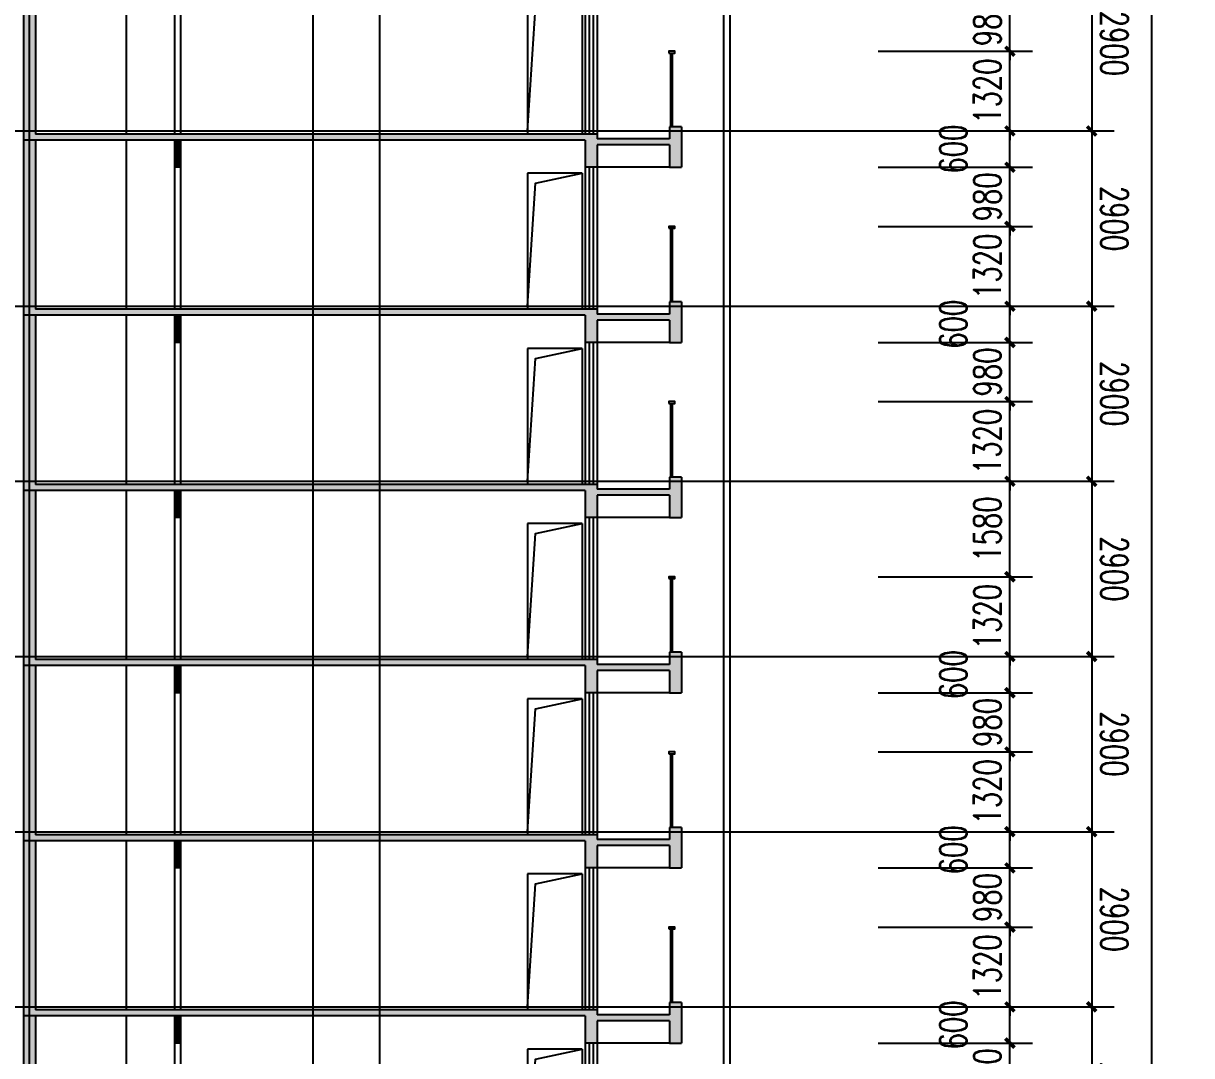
# Model space of a CAD drawing. Header units: millimetres. Extents: x 43 to 235305, y 0 to 139712.
# Drawn here: x 204454 to 223798, y 34701 to 51790 of the extents above; entities that cross this region are included whole.
import ezdxf

# ---------------------------------------------------------------- set-up
doc = ezdxf.new("R2010")
doc.units = ezdxf.units.MM
doc.linetypes.add('DOTE', pattern=[2.42, 2, -0.2, 0.02, -0.2])
for name, color, linetype in [('A-AXIS', 1, 'DOTE'), ('A-AXIS-DIMS', 3, 'Continuous'), ('A-CLOS', 5, 'Continuous'), ('A-DRWD-DIMS', 144, 'Continuous'), ('A-ELEV-DRWD', 130, 'Continuous'), ('A-ELEV-HRAL', 165, 'Continuous'), ('A-ELEV-LINE1', 33, 'Continuous'), ('A-HATH', 8, 'Continuous'), ('A-WALL', 2, 'Continuous'), ('PUB_DIM', 3, 'Continuous')]:
    doc.layers.add(name, color=color, linetype=linetype)
doc.styles.add('_TCH_DIM_T3', font='SIMPLEX', dxfattribs={"width": 0.705882, "bigfont": 'GBCBIG'})
doc.dimstyles.new('_TCH_ARCH&&150', dxfattribs={"dimtxt": 446.25, "dimasz": 150, "dimexe": 375, "dimexo": 450, "dimgap": 150, "dimtad": 1, "dimdec": 0, "dimzin": 0, "dimdsep": 46, "dimtxsty": '_TCH_DIM_T3', "dimblk": 'ARCHTICK', "dimcen": 0.09, "dimclrt": 7, "dimazin": 2, "dimtfac": 1, "dimtdec": 0, "dimtix": 1, "dimtmove": 2, "dimatfit": 3, "dimfxl": 1, "dimtolj": 1, "dimtzin": 0, "dimarcsym": 0})

# ---------------------------------------------------------------- blocks, each defined once
blk = doc.blocks.new('A$C51E773D8')
at = {"layer": 'A-HATH'}
blk.add_hatch(color=256, dxfattribs=at).paths.add_polyline_path([(3900, 280), (13200, 280), (13200, 3080), (13400, 3080), (13400, 180), (4100, 180), (4100, -270), (3900, -270), (3900, 100), (2700, 100), (2700, -270), (2500, -270), (2500, 400), (2700, 400), (2700, 200), (3900, 200)])
at = {"layer": 'A-CLOS'}
for p, q in [((10800, 3080), (10800, 2630)), ((10900, 3080), (10900, 2630)), ((13200, 3080), (13200, 280)), ((13400, 3080), (13400, 180)), ((10800, 2630), (10900, 2630)), ((2500, 400), (2500, -270)), ((2500, 400), (2700, 400)), ((2700, 400), (2700, 200)), ((2700, 200), (3900, 200)), ((3900, 280), (13200, 280)), ((3900, 280), (3900, 200)), ((2700, 100), (2700, -270)), ((2700, 100), (3900, 100)), ((3900, 100), (3900, -270)), ((4100, 180), (13400, 180)), ((4100, 180), (4100, -270)), ((2700, -270), (2500, -270)), ((3900, -270), (4100, -270))]:
    blk.add_line(p, q, dxfattribs=at)
at = {"layer": 'A-ELEV-DRWD'}
for p, q in [((3900, 2630), (3900, 280)), ((3967, 2630), (3967, 280)), ((4034, 2630), (4034, 280)), ((4100, 2630), (4100, 280))]:
    blk.add_line(p, q, dxfattribs=at)
at = {"layer": 'A-ELEV-HRAL'}
for p, q in [((2650, 400), (2650, 1620)), ((2680, 400), (2680, 1620))]:
    blk.add_line(p, q, dxfattribs=at)
blk.add_lwpolyline([(2715, 1620), (2615, 1620), (2615, 1650), (2715, 1650)], close=True, dxfattribs=at)
at = {"layer": 'A-ELEV-LINE1'}
for p, q in [((1700, 3230), (1700, 330)), ((7500, 280), (7500, 3180)), ((8600, 280), (8600, 3180)), ((11700, 3080), (11700, 280)), ((4150, 2530), (5050, 2530)), ((4150, 2530), (4150, 280)), ((5050, 2530), (5050, 280)), ((2700, -270), (3900, -270))]:
    blk.add_line(p, q, dxfattribs=at)
at = {"layer": 'A-HATH', "const_width": 100}
blk.add_lwpolyline([(10850, 2630), (10850, 3080)], dxfattribs=at)
at = {"layer": 'A-WALL'}
for p, q in [((10800, 2630), (10800, 280)), ((10900, 2630), (10900, 280))]:
    blk.add_line(p, q, dxfattribs=at)
at = {"layer": 'PUB_DIM'}
blk.add_lwpolyline([(5050, 330), (4918, 2364), (4150, 2530)], dxfattribs=at)
blk = doc.blocks.new('_ArchTick')
at = {"color": 0, "linetype": 'ByBlock', "const_width": 0.4}
blk.add_lwpolyline([(-0.5, -0.5), (0.5, 0.5)], dxfattribs=at)
blk = doc.blocks.new('*D4020')
at = {"layer": 'A-AXIS-DIMS', "color": 0, "lineweight": -2, "transparency": 16777216}
for p, q in [((218411, 35508), (222518, 35508)), ((222143, 35508), (222143, 32608)), ((218411, 32608), (222518, 32608))]:
    blk.add_line(p, q, dxfattribs=at)
at = {"layer": 'Defpoints', "color": 0, "transparency": 16777216}
for p in [(217961, 35508), (217961, 32608), (222143, 32608)]:
    blk.add_point(p, dxfattribs=at)
at = {"layer": 'A-AXIS-DIMS', "color": 0, "lineweight": -2, "transparency": 16777216, "xscale": 150, "yscale": 150, "zscale": 150}
for p, rotation in [((222143, 35508), 90.00050948774897), ((222143, 32608), 270.000509487749)]:
    blk.add_blockref('_ArchTick', p, dxfattribs=dict(at, rotation=rotation))
at = {"layer": 'A-AXIS-DIMS', "color": 7, "transparency": 16777216, "insert": (222516, 34058), "char_height": 446.2, "attachment_point": 5, "rotation": 270.0005, "style": '_TCH_DIM_T3'}
blk.add_mtext('\\A1;2900', dxfattribs=at)
blk = doc.blocks.new('*D4021')
at = {"layer": 'A-AXIS-DIMS', "color": 0, "lineweight": -2, "transparency": 16777216}
for p, q in [((218411, 38408), (222518, 38408)), ((222143, 38408), (222143, 35508)), ((218411, 35508), (222518, 35508))]:
    blk.add_line(p, q, dxfattribs=at)
at = {"layer": 'Defpoints', "color": 0, "transparency": 16777216}
for p in [(217961, 38408), (217961, 35508), (222143, 35508)]:
    blk.add_point(p, dxfattribs=at)
at = {"layer": 'A-AXIS-DIMS', "color": 0, "lineweight": -2, "transparency": 16777216, "xscale": 150, "yscale": 150, "zscale": 150}
for p, rotation in [((222143, 38408), 90.00050948775133), ((222143, 35508), 270.0005094877513)]:
    blk.add_blockref('_ArchTick', p, dxfattribs=dict(at, rotation=rotation))
at = {"layer": 'A-AXIS-DIMS', "color": 7, "transparency": 16777216, "insert": (222516, 36958), "char_height": 446.2, "attachment_point": 5, "rotation": 270.0005, "style": '_TCH_DIM_T3'}
blk.add_mtext('\\A1;2900', dxfattribs=at)
blk = doc.blocks.new('*D4022')
at = {"layer": 'A-AXIS-DIMS', "color": 0, "lineweight": -2, "transparency": 16777216}
for p, q in [((218411, 41308), (222518, 41308)), ((222143, 41308), (222143, 38408)), ((218411, 38408), (222518, 38408))]:
    blk.add_line(p, q, dxfattribs=at)
at = {"layer": 'Defpoints', "color": 0, "transparency": 16777216}
for p in [(217961, 41308), (217961, 38408), (222143, 38408)]:
    blk.add_point(p, dxfattribs=at)
at = {"layer": 'A-AXIS-DIMS', "color": 0, "lineweight": -2, "transparency": 16777216, "xscale": 150, "yscale": 150, "zscale": 150}
for p, rotation in [((222143, 41308), 90.00050948774897), ((222143, 38408), 270.000509487749)]:
    blk.add_blockref('_ArchTick', p, dxfattribs=dict(at, rotation=rotation))
at = {"layer": 'A-AXIS-DIMS', "color": 7, "transparency": 16777216, "insert": (222516, 39858), "char_height": 446.2, "attachment_point": 5, "rotation": 270.0005, "style": '_TCH_DIM_T3'}
blk.add_mtext('\\A1;2900', dxfattribs=at)
blk = doc.blocks.new('*D4023')
at = {"layer": 'A-AXIS-DIMS', "color": 0, "lineweight": -2, "transparency": 16777216}
for p, q in [((218411, 44208), (222518, 44208)), ((222143, 44208), (222143, 41308)), ((218411, 41308), (222518, 41308))]:
    blk.add_line(p, q, dxfattribs=at)
at = {"layer": 'Defpoints', "color": 0, "transparency": 16777216}
for p in [(217961, 44208), (217961, 41308), (222143, 41308)]:
    blk.add_point(p, dxfattribs=at)
at = {"layer": 'A-AXIS-DIMS', "color": 0, "lineweight": -2, "transparency": 16777216, "xscale": 150, "yscale": 150, "zscale": 150}
for p, rotation in [((222143, 44208), 90.00050948774897), ((222143, 41308), 270.000509487749)]:
    blk.add_blockref('_ArchTick', p, dxfattribs=dict(at, rotation=rotation))
at = {"layer": 'A-AXIS-DIMS', "color": 7, "transparency": 16777216, "insert": (222516, 42758), "char_height": 446.2, "attachment_point": 5, "rotation": 270.0005, "style": '_TCH_DIM_T3'}
blk.add_mtext('\\A1;2900', dxfattribs=at)
blk = doc.blocks.new('*D4024')
at = {"layer": 'A-AXIS-DIMS', "color": 0, "lineweight": -2, "transparency": 16777216}
for p, q in [((218411, 47108), (222518, 47108)), ((222143, 47108), (222143, 44208)), ((218411, 44208), (222518, 44208))]:
    blk.add_line(p, q, dxfattribs=at)
at = {"layer": 'Defpoints', "color": 0, "transparency": 16777216}
for p in [(217961, 47108), (217961, 44208), (222143, 44208)]:
    blk.add_point(p, dxfattribs=at)
at = {"layer": 'A-AXIS-DIMS', "color": 0, "lineweight": -2, "transparency": 16777216, "xscale": 150, "yscale": 150, "zscale": 150}
for p, rotation in [((222143, 47108), 90.00050948775133), ((222143, 44208), 270.0005094877513)]:
    blk.add_blockref('_ArchTick', p, dxfattribs=dict(at, rotation=rotation))
at = {"layer": 'A-AXIS-DIMS', "color": 7, "transparency": 16777216, "insert": (222516, 45658), "char_height": 446.2, "attachment_point": 5, "rotation": 270.0005, "style": '_TCH_DIM_T3'}
blk.add_mtext('\\A1;2900', dxfattribs=at)
blk = doc.blocks.new('*D4025')
at = {"layer": 'A-AXIS-DIMS', "color": 0, "lineweight": -2, "transparency": 16777216}
for p, q in [((218411, 50008), (222518, 50008)), ((222143, 50008), (222143, 47108)), ((218411, 47108), (222518, 47108))]:
    blk.add_line(p, q, dxfattribs=at)
at = {"layer": 'Defpoints', "color": 0, "transparency": 16777216}
for p in [(217961, 50008), (217961, 47108), (222143, 47108)]:
    blk.add_point(p, dxfattribs=at)
at = {"layer": 'A-AXIS-DIMS', "color": 0, "lineweight": -2, "transparency": 16777216, "xscale": 150, "yscale": 150, "zscale": 150}
for p, rotation in [((222143, 50008), 90.00050948774897), ((222143, 47108), 270.000509487749)]:
    blk.add_blockref('_ArchTick', p, dxfattribs=dict(at, rotation=rotation))
at = {"layer": 'A-AXIS-DIMS', "color": 7, "transparency": 16777216, "insert": (222516, 48558), "char_height": 446.2, "attachment_point": 5, "rotation": 270.0005, "style": '_TCH_DIM_T3'}
blk.add_mtext('\\A1;2900', dxfattribs=at)
blk = doc.blocks.new('*D3561')
at = {"layer": 'A-AXIS-DIMS', "color": 0, "lineweight": -2, "transparency": 16777216}
for p, q in [((218411, 52908), (222518, 52908)), ((222143, 52908), (222143, 50008)), ((218411, 50008), (222518, 50008))]:
    blk.add_line(p, q, dxfattribs=at)
at = {"layer": 'Defpoints', "color": 0, "transparency": 16777216}
for p in [(217961, 52908), (217961, 50008), (222143, 50008)]:
    blk.add_point(p, dxfattribs=at)
at = {"layer": 'A-AXIS-DIMS', "color": 0, "lineweight": -2, "transparency": 16777216, "xscale": 150, "yscale": 150, "zscale": 150}
for p, rotation in [((222143, 52908), 90.00050948775133), ((222143, 50008), 270.0005094877513)]:
    blk.add_blockref('_ArchTick', p, dxfattribs=dict(at, rotation=rotation))
at = {"layer": 'A-AXIS-DIMS', "color": 7, "transparency": 16777216, "insert": (222516, 51458), "char_height": 446.2, "attachment_point": 5, "rotation": 270.0005, "style": '_TCH_DIM_T3'}
blk.add_mtext('\\A1;2900', dxfattribs=at)
blk = doc.blocks.new('*D3592')
at = {"layer": 'Defpoints', "color": 0, "transparency": 16777216}
for p in [(218157, 131208), (218158, 12558), (223133, 12558)]:
    blk.add_point(p, dxfattribs=at)
at = {"layer": 'PUB_DIM', "color": 0, "lineweight": -2, "transparency": 16777216}
for p, q in [((218607, 131208), (223507, 131208)), ((223132, 131208), (223133, 12558)), ((218608, 12558), (223508, 12558))]:
    blk.add_line(p, q, dxfattribs=at)
at = {"layer": 'PUB_DIM', "color": 0, "lineweight": -2, "transparency": 16777216, "xscale": 150, "yscale": 150, "zscale": 150}
for p, rotation in [((223132, 131208), 90.0005094877472), ((223133, 12558), 270.0005094877472)]:
    blk.add_blockref('_ArchTick', p, dxfattribs=dict(at, rotation=rotation))
at = {"layer": 'PUB_DIM', "color": 7, "transparency": 16777216, "insert": (223505, 71883), "char_height": 446.2, "attachment_point": 5, "rotation": 270.0005, "style": '_TCH_DIM_T3'}
blk.add_mtext('\\A1;118650', dxfattribs=at)
blk = doc.blocks.new('*D3400')
at = {"layer": 'A-DRWD-DIMS', "color": 0, "lineweight": -2, "transparency": 16777216}
for p, q in [((220789, 34908), (220789, 35058)), ((218608, 34908), (221164, 34908)), ((220789, 33928), (220789, 34908)), ((218608, 33928), (221164, 33928)), ((220789, 33928), (220789, 33778))]:
    blk.add_line(p, q, dxfattribs=at)
at = {"layer": 'Defpoints', "color": 0, "transparency": 16777216}
for p in [(218158, 34908), (220789, 34908), (218158, 33928)]:
    blk.add_point(p, dxfattribs=at)
at = {"layer": 'A-DRWD-DIMS', "color": 0, "lineweight": -2, "transparency": 16777216, "xscale": 150, "yscale": 150, "zscale": 150}
for p, rotation in [((220789, 34908), 270), ((220789, 33928), 90)]:
    blk.add_blockref('_ArchTick', p, dxfattribs=dict(at, rotation=rotation))
at = {"layer": 'A-DRWD-DIMS', "color": 7, "transparency": 16777216, "insert": (220416, 34418), "char_height": 446.2, "attachment_point": 5, "rotation": 90, "style": '_TCH_DIM_T3'}
blk.add_mtext('\\A1;980', dxfattribs=at)
blk = doc.blocks.new('*D3401')
at = {"layer": 'A-DRWD-DIMS', "color": 0, "lineweight": -2, "transparency": 16777216}
for p, q in [((218608, 35508), (221164, 35508)), ((220789, 34908), (220789, 35508)), ((218608, 34908), (221164, 34908))]:
    blk.add_line(p, q, dxfattribs=at)
at = {"layer": 'Defpoints', "color": 0, "transparency": 16777216}
for p in [(218158, 35508), (220789, 35508), (218158, 34908)]:
    blk.add_point(p, dxfattribs=at)
at = {"layer": 'A-DRWD-DIMS', "color": 0, "lineweight": -2, "transparency": 16777216, "xscale": 150, "yscale": 150, "zscale": 150}
for p, rotation in [((220789, 35508), 90), ((220789, 34908), 270)]:
    blk.add_blockref('_ArchTick', p, dxfattribs=dict(at, rotation=rotation))
at = {"layer": 'A-DRWD-DIMS', "color": 7, "transparency": 16777216, "insert": (219852, 35208), "char_height": 446.2, "attachment_point": 5, "rotation": 90, "style": '_TCH_DIM_T3'}
blk.add_mtext('\\A1;600', dxfattribs=at)
blk = doc.blocks.new('*D3402')
at = {"layer": 'A-DRWD-DIMS', "color": 0, "lineweight": -2, "transparency": 16777216}
for p, q in [((220789, 36828), (220789, 36978)), ((218608, 36828), (221164, 36828)), ((220789, 35508), (220789, 36828)), ((218608, 35508), (221164, 35508)), ((220789, 35508), (220789, 35358))]:
    blk.add_line(p, q, dxfattribs=at)
at = {"layer": 'Defpoints', "color": 0, "transparency": 16777216}
for p in [(218158, 36828), (220789, 36828), (218158, 35508)]:
    blk.add_point(p, dxfattribs=at)
at = {"layer": 'A-DRWD-DIMS', "color": 0, "lineweight": -2, "transparency": 16777216, "xscale": 150, "yscale": 150, "zscale": 150}
for p, rotation in [((220789, 36828), 270), ((220789, 35508), 90)]:
    blk.add_blockref('_ArchTick', p, dxfattribs=dict(at, rotation=rotation))
at = {"layer": 'A-DRWD-DIMS', "color": 7, "transparency": 16777216, "insert": (220416, 36168), "char_height": 446.2, "attachment_point": 5, "rotation": 90, "style": '_TCH_DIM_T3'}
blk.add_mtext('\\A1;1320', dxfattribs=at)
blk = doc.blocks.new('*D3403')
at = {"layer": 'A-DRWD-DIMS', "color": 0, "lineweight": -2, "transparency": 16777216}
for p, q in [((220789, 37808), (220789, 37958)), ((218608, 37808), (221164, 37808)), ((220789, 36828), (220789, 37808)), ((218608, 36828), (221164, 36828)), ((220789, 36828), (220789, 36678))]:
    blk.add_line(p, q, dxfattribs=at)
at = {"layer": 'Defpoints', "color": 0, "transparency": 16777216}
for p in [(218158, 37808), (220789, 37808), (218158, 36828)]:
    blk.add_point(p, dxfattribs=at)
at = {"layer": 'A-DRWD-DIMS', "color": 0, "lineweight": -2, "transparency": 16777216, "xscale": 150, "yscale": 150, "zscale": 150}
for p, rotation in [((220789, 37808), 270), ((220789, 36828), 90)]:
    blk.add_blockref('_ArchTick', p, dxfattribs=dict(at, rotation=rotation))
at = {"layer": 'A-DRWD-DIMS', "color": 7, "transparency": 16777216, "insert": (220416, 37318), "char_height": 446.2, "attachment_point": 5, "rotation": 90, "style": '_TCH_DIM_T3'}
blk.add_mtext('\\A1;980', dxfattribs=at)
blk = doc.blocks.new('*D3404')
at = {"layer": 'A-DRWD-DIMS', "color": 0, "lineweight": -2, "transparency": 16777216}
for p, q in [((218608, 38408), (221164, 38408)), ((220789, 37808), (220789, 38408)), ((218608, 37808), (221164, 37808))]:
    blk.add_line(p, q, dxfattribs=at)
at = {"layer": 'Defpoints', "color": 0, "transparency": 16777216}
for p in [(218158, 38408), (220789, 38408), (218158, 37808)]:
    blk.add_point(p, dxfattribs=at)
at = {"layer": 'A-DRWD-DIMS', "color": 0, "lineweight": -2, "transparency": 16777216, "xscale": 150, "yscale": 150, "zscale": 150}
for p, rotation in [((220789, 38408), 90), ((220789, 37808), 270)]:
    blk.add_blockref('_ArchTick', p, dxfattribs=dict(at, rotation=rotation))
at = {"layer": 'A-DRWD-DIMS', "color": 7, "transparency": 16777216, "insert": (219852, 38108), "char_height": 446.2, "attachment_point": 5, "rotation": 90, "style": '_TCH_DIM_T3'}
blk.add_mtext('\\A1;600', dxfattribs=at)
blk = doc.blocks.new('*D3405')
at = {"layer": 'A-DRWD-DIMS', "color": 0, "lineweight": -2, "transparency": 16777216}
for p, q in [((220789, 39728), (220789, 39878)), ((218608, 39728), (221164, 39728)), ((220789, 38408), (220789, 39728)), ((218608, 38408), (221164, 38408)), ((220789, 38408), (220789, 38258))]:
    blk.add_line(p, q, dxfattribs=at)
at = {"layer": 'Defpoints', "color": 0, "transparency": 16777216}
for p in [(218158, 39728), (220789, 39728), (218158, 38408)]:
    blk.add_point(p, dxfattribs=at)
at = {"layer": 'A-DRWD-DIMS', "color": 0, "lineweight": -2, "transparency": 16777216, "xscale": 150, "yscale": 150, "zscale": 150}
for p, rotation in [((220789, 39728), 270), ((220789, 38408), 90)]:
    blk.add_blockref('_ArchTick', p, dxfattribs=dict(at, rotation=rotation))
at = {"layer": 'A-DRWD-DIMS', "color": 7, "transparency": 16777216, "insert": (220416, 39068), "char_height": 446.2, "attachment_point": 5, "rotation": 90, "style": '_TCH_DIM_T3'}
blk.add_mtext('\\A1;1320', dxfattribs=at)
blk = doc.blocks.new('*D3406')
at = {"layer": 'A-DRWD-DIMS', "color": 0, "lineweight": -2, "transparency": 16777216}
for p, q in [((220789, 40708), (220789, 40858)), ((218608, 40708), (221164, 40708)), ((220789, 39728), (220789, 40708)), ((218608, 39728), (221164, 39728)), ((220789, 39728), (220789, 39578))]:
    blk.add_line(p, q, dxfattribs=at)
at = {"layer": 'Defpoints', "color": 0, "transparency": 16777216}
for p in [(218158, 40708), (220789, 40708), (218158, 39728)]:
    blk.add_point(p, dxfattribs=at)
at = {"layer": 'A-DRWD-DIMS', "color": 0, "lineweight": -2, "transparency": 16777216, "xscale": 150, "yscale": 150, "zscale": 150}
for p, rotation in [((220789, 40708), 270), ((220789, 39728), 90)]:
    blk.add_blockref('_ArchTick', p, dxfattribs=dict(at, rotation=rotation))
at = {"layer": 'A-DRWD-DIMS', "color": 7, "transparency": 16777216, "insert": (220416, 40218), "char_height": 446.2, "attachment_point": 5, "rotation": 90, "style": '_TCH_DIM_T3'}
blk.add_mtext('\\A1;980', dxfattribs=at)
blk = doc.blocks.new('*D3407')
at = {"layer": 'A-DRWD-DIMS', "color": 0, "lineweight": -2, "transparency": 16777216}
for p, q in [((218608, 41308), (221164, 41308)), ((220789, 40708), (220789, 41308)), ((218608, 40708), (221164, 40708))]:
    blk.add_line(p, q, dxfattribs=at)
at = {"layer": 'Defpoints', "color": 0, "transparency": 16777216}
for p in [(218158, 41308), (220789, 41308), (218158, 40708)]:
    blk.add_point(p, dxfattribs=at)
at = {"layer": 'A-DRWD-DIMS', "color": 0, "lineweight": -2, "transparency": 16777216, "xscale": 150, "yscale": 150, "zscale": 150}
for p, rotation in [((220789, 41308), 90), ((220789, 40708), 270)]:
    blk.add_blockref('_ArchTick', p, dxfattribs=dict(at, rotation=rotation))
at = {"layer": 'A-DRWD-DIMS', "color": 7, "transparency": 16777216, "insert": (219852, 41008), "char_height": 446.2, "attachment_point": 5, "rotation": 90, "style": '_TCH_DIM_T3'}
blk.add_mtext('\\A1;600', dxfattribs=at)
blk = doc.blocks.new('*D3408')
at = {"layer": 'A-DRWD-DIMS', "color": 0, "lineweight": -2, "transparency": 16777216}
for p, q in [((220789, 42628), (220789, 42778)), ((218608, 42628), (221164, 42628)), ((220789, 41308), (220789, 42628)), ((218608, 41308), (221164, 41308)), ((220789, 41308), (220789, 41158))]:
    blk.add_line(p, q, dxfattribs=at)
at = {"layer": 'Defpoints', "color": 0, "transparency": 16777216}
for p in [(218158, 42628), (220789, 42628), (218158, 41308)]:
    blk.add_point(p, dxfattribs=at)
at = {"layer": 'A-DRWD-DIMS', "color": 0, "lineweight": -2, "transparency": 16777216, "xscale": 150, "yscale": 150, "zscale": 150}
for p, rotation in [((220789, 42628), 270), ((220789, 41308), 90)]:
    blk.add_blockref('_ArchTick', p, dxfattribs=dict(at, rotation=rotation))
at = {"layer": 'A-DRWD-DIMS', "color": 7, "transparency": 16777216, "insert": (220416, 41968), "char_height": 446.2, "attachment_point": 5, "rotation": 90, "style": '_TCH_DIM_T3'}
blk.add_mtext('\\A1;1320', dxfattribs=at)
blk = doc.blocks.new('*D3409')
at = {"layer": 'A-DRWD-DIMS', "color": 0, "lineweight": -2, "transparency": 16777216}
for p, q in [((218608, 44208), (221164, 44208)), ((220789, 42628), (220789, 44208)), ((218608, 42628), (221164, 42628))]:
    blk.add_line(p, q, dxfattribs=at)
at = {"layer": 'Defpoints', "color": 0, "transparency": 16777216}
for p in [(218158, 44208), (220789, 44208), (218158, 42628)]:
    blk.add_point(p, dxfattribs=at)
at = {"layer": 'A-DRWD-DIMS', "color": 0, "lineweight": -2, "transparency": 16777216, "xscale": 150, "yscale": 150, "zscale": 150}
for p, rotation in [((220789, 44208), 90), ((220789, 42628), 270)]:
    blk.add_blockref('_ArchTick', p, dxfattribs=dict(at, rotation=rotation))
at = {"layer": 'A-DRWD-DIMS', "color": 7, "transparency": 16777216, "insert": (220416, 43418), "char_height": 446.2, "attachment_point": 5, "rotation": 90, "style": '_TCH_DIM_T3'}
blk.add_mtext('\\A1;1580', dxfattribs=at)
blk = doc.blocks.new('*D3410')
at = {"layer": 'A-DRWD-DIMS', "color": 0, "lineweight": -2, "transparency": 16777216}
for p, q in [((220789, 45528), (220789, 45678)), ((218608, 45528), (221164, 45528)), ((220789, 44208), (220789, 45528)), ((218608, 44208), (221164, 44208)), ((220789, 44208), (220789, 44058))]:
    blk.add_line(p, q, dxfattribs=at)
at = {"layer": 'Defpoints', "color": 0, "transparency": 16777216}
for p in [(218158, 45528), (220789, 45528), (218158, 44208)]:
    blk.add_point(p, dxfattribs=at)
at = {"layer": 'A-DRWD-DIMS', "color": 0, "lineweight": -2, "transparency": 16777216, "xscale": 150, "yscale": 150, "zscale": 150}
for p, rotation in [((220789, 45528), 270), ((220789, 44208), 90)]:
    blk.add_blockref('_ArchTick', p, dxfattribs=dict(at, rotation=rotation))
at = {"layer": 'A-DRWD-DIMS', "color": 7, "transparency": 16777216, "insert": (220416, 44868), "char_height": 446.2, "attachment_point": 5, "rotation": 90, "style": '_TCH_DIM_T3'}
blk.add_mtext('\\A1;1320', dxfattribs=at)
blk = doc.blocks.new('*D3411')
at = {"layer": 'A-DRWD-DIMS', "color": 0, "lineweight": -2, "transparency": 16777216}
for p, q in [((220789, 46508), (220789, 46658)), ((218608, 46508), (221164, 46508)), ((220789, 45528), (220789, 46508)), ((218608, 45528), (221164, 45528)), ((220789, 45528), (220789, 45378))]:
    blk.add_line(p, q, dxfattribs=at)
at = {"layer": 'Defpoints', "color": 0, "transparency": 16777216}
for p in [(218158, 46508), (220789, 46508), (218158, 45528)]:
    blk.add_point(p, dxfattribs=at)
at = {"layer": 'A-DRWD-DIMS', "color": 0, "lineweight": -2, "transparency": 16777216, "xscale": 150, "yscale": 150, "zscale": 150}
for p, rotation in [((220789, 46508), 270), ((220789, 45528), 90)]:
    blk.add_blockref('_ArchTick', p, dxfattribs=dict(at, rotation=rotation))
at = {"layer": 'A-DRWD-DIMS', "color": 7, "transparency": 16777216, "insert": (220416, 46018), "char_height": 446.2, "attachment_point": 5, "rotation": 90, "style": '_TCH_DIM_T3'}
blk.add_mtext('\\A1;980', dxfattribs=at)
blk = doc.blocks.new('*D3412')
at = {"layer": 'A-DRWD-DIMS', "color": 0, "lineweight": -2, "transparency": 16777216}
for p, q in [((218608, 47108), (221164, 47108)), ((220789, 46508), (220789, 47108)), ((218608, 46508), (221164, 46508))]:
    blk.add_line(p, q, dxfattribs=at)
at = {"layer": 'Defpoints', "color": 0, "transparency": 16777216}
for p in [(218158, 47108), (220789, 47108), (218158, 46508)]:
    blk.add_point(p, dxfattribs=at)
at = {"layer": 'A-DRWD-DIMS', "color": 0, "lineweight": -2, "transparency": 16777216, "xscale": 150, "yscale": 150, "zscale": 150}
for p, rotation in [((220789, 47108), 90), ((220789, 46508), 270)]:
    blk.add_blockref('_ArchTick', p, dxfattribs=dict(at, rotation=rotation))
at = {"layer": 'A-DRWD-DIMS', "color": 7, "transparency": 16777216, "insert": (219852, 46808), "char_height": 446.2, "attachment_point": 5, "rotation": 90, "style": '_TCH_DIM_T3'}
blk.add_mtext('\\A1;600', dxfattribs=at)
blk = doc.blocks.new('*D3413')
at = {"layer": 'A-DRWD-DIMS', "color": 0, "lineweight": -2, "transparency": 16777216}
for p, q in [((220789, 48428), (220789, 48578)), ((218608, 48428), (221164, 48428)), ((220789, 47108), (220789, 48428)), ((218608, 47108), (221164, 47108)), ((220789, 47108), (220789, 46958))]:
    blk.add_line(p, q, dxfattribs=at)
at = {"layer": 'Defpoints', "color": 0, "transparency": 16777216}
for p in [(218158, 48428), (220789, 48428), (218158, 47108)]:
    blk.add_point(p, dxfattribs=at)
at = {"layer": 'A-DRWD-DIMS', "color": 0, "lineweight": -2, "transparency": 16777216, "xscale": 150, "yscale": 150, "zscale": 150}
for p, rotation in [((220789, 48428), 270), ((220789, 47108), 90)]:
    blk.add_blockref('_ArchTick', p, dxfattribs=dict(at, rotation=rotation))
at = {"layer": 'A-DRWD-DIMS', "color": 7, "transparency": 16777216, "insert": (220416, 47768), "char_height": 446.2, "attachment_point": 5, "rotation": 90, "style": '_TCH_DIM_T3'}
blk.add_mtext('\\A1;1320', dxfattribs=at)
blk = doc.blocks.new('*D3414')
at = {"layer": 'A-DRWD-DIMS', "color": 0, "lineweight": -2, "transparency": 16777216}
for p, q in [((220789, 49408), (220789, 49558)), ((218608, 49408), (221164, 49408)), ((220789, 48428), (220789, 49408)), ((218608, 48428), (221164, 48428)), ((220789, 48428), (220789, 48278))]:
    blk.add_line(p, q, dxfattribs=at)
at = {"layer": 'Defpoints', "color": 0, "transparency": 16777216}
for p in [(218158, 49408), (220789, 49408), (218158, 48428)]:
    blk.add_point(p, dxfattribs=at)
at = {"layer": 'A-DRWD-DIMS', "color": 0, "lineweight": -2, "transparency": 16777216, "xscale": 150, "yscale": 150, "zscale": 150}
for p, rotation in [((220789, 49408), 270), ((220789, 48428), 90)]:
    blk.add_blockref('_ArchTick', p, dxfattribs=dict(at, rotation=rotation))
at = {"layer": 'A-DRWD-DIMS', "color": 7, "transparency": 16777216, "insert": (220416, 48918), "char_height": 446.2, "attachment_point": 5, "rotation": 90, "style": '_TCH_DIM_T3'}
blk.add_mtext('\\A1;980', dxfattribs=at)
blk = doc.blocks.new('*D3415')
at = {"layer": 'A-DRWD-DIMS', "color": 0, "lineweight": -2, "transparency": 16777216}
for p, q in [((218608, 50008), (221164, 50008)), ((220789, 49408), (220789, 50008)), ((218608, 49408), (221164, 49408))]:
    blk.add_line(p, q, dxfattribs=at)
at = {"layer": 'Defpoints', "color": 0, "transparency": 16777216}
for p in [(218158, 50008), (220789, 50008), (218158, 49408)]:
    blk.add_point(p, dxfattribs=at)
at = {"layer": 'A-DRWD-DIMS', "color": 0, "lineweight": -2, "transparency": 16777216, "xscale": 150, "yscale": 150, "zscale": 150}
for p, rotation in [((220789, 50008), 90), ((220789, 49408), 270)]:
    blk.add_blockref('_ArchTick', p, dxfattribs=dict(at, rotation=rotation))
at = {"layer": 'A-DRWD-DIMS', "color": 7, "transparency": 16777216, "insert": (219852, 49708), "char_height": 446.2, "attachment_point": 5, "rotation": 90, "style": '_TCH_DIM_T3'}
blk.add_mtext('\\A1;600', dxfattribs=at)
blk = doc.blocks.new('*D3416')
at = {"layer": 'A-DRWD-DIMS', "color": 0, "lineweight": -2, "transparency": 16777216}
for p, q in [((220789, 51328), (220789, 51478)), ((218608, 51328), (221164, 51328)), ((220789, 50008), (220789, 51328)), ((218608, 50008), (221164, 50008)), ((220789, 50008), (220789, 49858))]:
    blk.add_line(p, q, dxfattribs=at)
at = {"layer": 'Defpoints', "color": 0, "transparency": 16777216}
for p in [(218158, 51328), (220789, 51328), (218158, 50008)]:
    blk.add_point(p, dxfattribs=at)
at = {"layer": 'A-DRWD-DIMS', "color": 0, "lineweight": -2, "transparency": 16777216, "xscale": 150, "yscale": 150, "zscale": 150}
for p, rotation in [((220789, 51328), 270), ((220789, 50008), 90)]:
    blk.add_blockref('_ArchTick', p, dxfattribs=dict(at, rotation=rotation))
at = {"layer": 'A-DRWD-DIMS', "color": 7, "transparency": 16777216, "insert": (220416, 50668), "char_height": 446.2, "attachment_point": 5, "rotation": 90, "style": '_TCH_DIM_T3'}
blk.add_mtext('\\A1;1320', dxfattribs=at)
blk = doc.blocks.new('*D3417')
at = {"layer": 'A-DRWD-DIMS', "color": 0, "lineweight": -2, "transparency": 16777216}
for p, q in [((220789, 52308), (220789, 52458)), ((218608, 52308), (221164, 52308)), ((220789, 51328), (220789, 52308)), ((218608, 51328), (221164, 51328)), ((220789, 51328), (220789, 51178))]:
    blk.add_line(p, q, dxfattribs=at)
at = {"layer": 'Defpoints', "color": 0, "transparency": 16777216}
for p in [(218158, 52308), (220789, 52308), (218158, 51328)]:
    blk.add_point(p, dxfattribs=at)
at = {"layer": 'A-DRWD-DIMS', "color": 0, "lineweight": -2, "transparency": 16777216, "xscale": 150, "yscale": 150, "zscale": 150}
for p, rotation in [((220789, 52308), 270), ((220789, 51328), 90)]:
    blk.add_blockref('_ArchTick', p, dxfattribs=dict(at, rotation=rotation))
at = {"layer": 'A-DRWD-DIMS', "color": 7, "transparency": 16777216, "insert": (220416, 51818), "char_height": 446.2, "attachment_point": 5, "rotation": 90, "style": '_TCH_DIM_T3'}
blk.add_mtext('\\A1;980', dxfattribs=at)

msp = doc.modelspace()

# ---------------------------------------------------------------- linework, layer by layer
at = {"layer": 'A-AXIS'}
for p, q in [((216055, 4108), (216053.8, 139624.3)), ((204555, 4008), (204553.8, 138125.6)), ((184280.7, 50008), (218563.8, 50008)), ((184280.7, 47108), (218563.8, 47108)), ((184280.7, 44208), (218563.8, 44208)), ((184280.7, 41308), (218563.8, 41308)), ((184280.7, 38408), (218563.8, 38408)), ((184280.7, 35508), (218563.8, 35508))]:
    msp.add_line(p, q, dxfattribs=at)

# ---------------------------------------------------------------- block references
at = {"xscale": -1}
for p in [(217853.8, 49678), (217853.8, 46778), (217853.8, 43878), (217853.8, 40978), (217853.8, 38078), (217853.8, 35178), (217853.8, 32278)]:
    msp.add_blockref('A$C51E773D8', p, dxfattribs=at)

# ---------------------------------------------------------------- dimensions: what is measured, and where the dimension line sits
at = {"layer": 'A-AXIS-DIMS'}
for p1, p2, picture, middle in [((217960.8, 52907.9), (217960.8, 50007.9), '*D3561', (222515.8, 51458)), ((217960.8, 50007.9), (217960.8, 47107.9), '*D4025', (222515.8, 48558)), ((217960.8, 47107.9), (217960.9, 44207.9), '*D4024', (222515.8, 45658)), ((217960.9, 44207.9), (217960.9, 41307.9), '*D4023', (222515.9, 42758)), ((217960.9, 41307.9), (217960.9, 38407.9), '*D4022', (222515.9, 39858)), ((217960.9, 38407.9), (217960.9, 35507.9), '*D4021', (222515.9, 36958)), ((217960.9, 35507.9), (217961, 32607.9), '*D4020', (222515.9, 34058))]:
    dim = msp.add_aligned_dim(p1=p1, p2=p2, distance=4181.8, dimstyle='_TCH_ARCH&&150', dxfattribs=at)
    dim.commit()
    dim.dimension.update_dxf_attribs({"geometry": picture, "text_midpoint": middle})
at = {"layer": 'A-DRWD-DIMS'}
for p1, p2, picture, middle in [((218158.3, 51328), (218158.3, 52308), '*D3417', (220416.3, 51818)), ((218158.3, 50008), (218158.3, 51328), '*D3416', (220416.3, 50668)), ((218158.3, 48428), (218158.3, 49408), '*D3414', (220416.3, 48918)), ((218158.3, 47108), (218158.3, 48428), '*D3413', (220416.3, 47768)), ((218158.3, 45528), (218158.3, 46508), '*D3411', (220416.3, 46018)), ((218158.3, 44208), (218158.3, 45528), '*D3410', (220416.3, 44868)), ((218158.3, 42628), (218158.3, 44208), '*D3409', (220416.3, 43418)), ((218158.3, 41308), (218158.3, 42628), '*D3408', (220416.3, 41968)), ((218158.3, 39728), (218158.3, 40708), '*D3406', (220416.3, 40218)), ((218158.3, 38408), (218158.3, 39728), '*D3405', (220416.3, 39068)), ((218158.3, 36828), (218158.3, 37808), '*D3403', (220416.3, 37318)), ((218158.3, 35508), (218158.3, 36828), '*D3402', (220416.3, 36168)), ((218158.3, 33928), (218158.3, 34908), '*D3400', (220416.3, 34418))]:
    dim = msp.add_aligned_dim(p1=p1, p2=p2, distance=-2631.1, dimstyle='_TCH_ARCH&&150', dxfattribs=at)
    dim.commit()
    dim.dimension.update_dxf_attribs({"geometry": picture, "text_midpoint": middle})
for base, p1, p2, picture, middle in [((220789.4, 50008), (218158.3, 49408), (218158.3, 50008), '*D3415', (219851.9, 49708)), ((220789.4, 47108), (218158.3, 46508), (218158.3, 47108), '*D3412', (219851.9, 46808)), ((220789.4, 41308), (218158.3, 40708), (218158.3, 41308), '*D3407', (219851.9, 41008)), ((220789.4, 38408), (218158.3, 37808), (218158.3, 38408), '*D3404', (219851.9, 38108)), ((220789.4, 35508), (218158.3, 34908), (218158.3, 35508), '*D3401', (219851.9, 35208))]:
    dim = msp.add_linear_dim(base=base, p1=p1, p2=p2, angle=90, dimstyle='_TCH_ARCH&&150', dxfattribs=at)
    dim.commit()
    dim.dimension.update_dxf_attribs({"geometry": picture, "text_midpoint": middle, "dimtype": 161})
at = {"layer": 'PUB_DIM'}
dim = msp.add_aligned_dim(p1=(218157.1, 131207.9), p2=(218158.2, 12557.9), distance=4974.5, dimstyle='_TCH_ARCH&&150', dxfattribs=at)
dim.commit()
dim.dimension.update_dxf_attribs({"geometry": '*D3592', "text_midpoint": (223505.2, 71883)})

doc.saveas('drawing.dxf')
